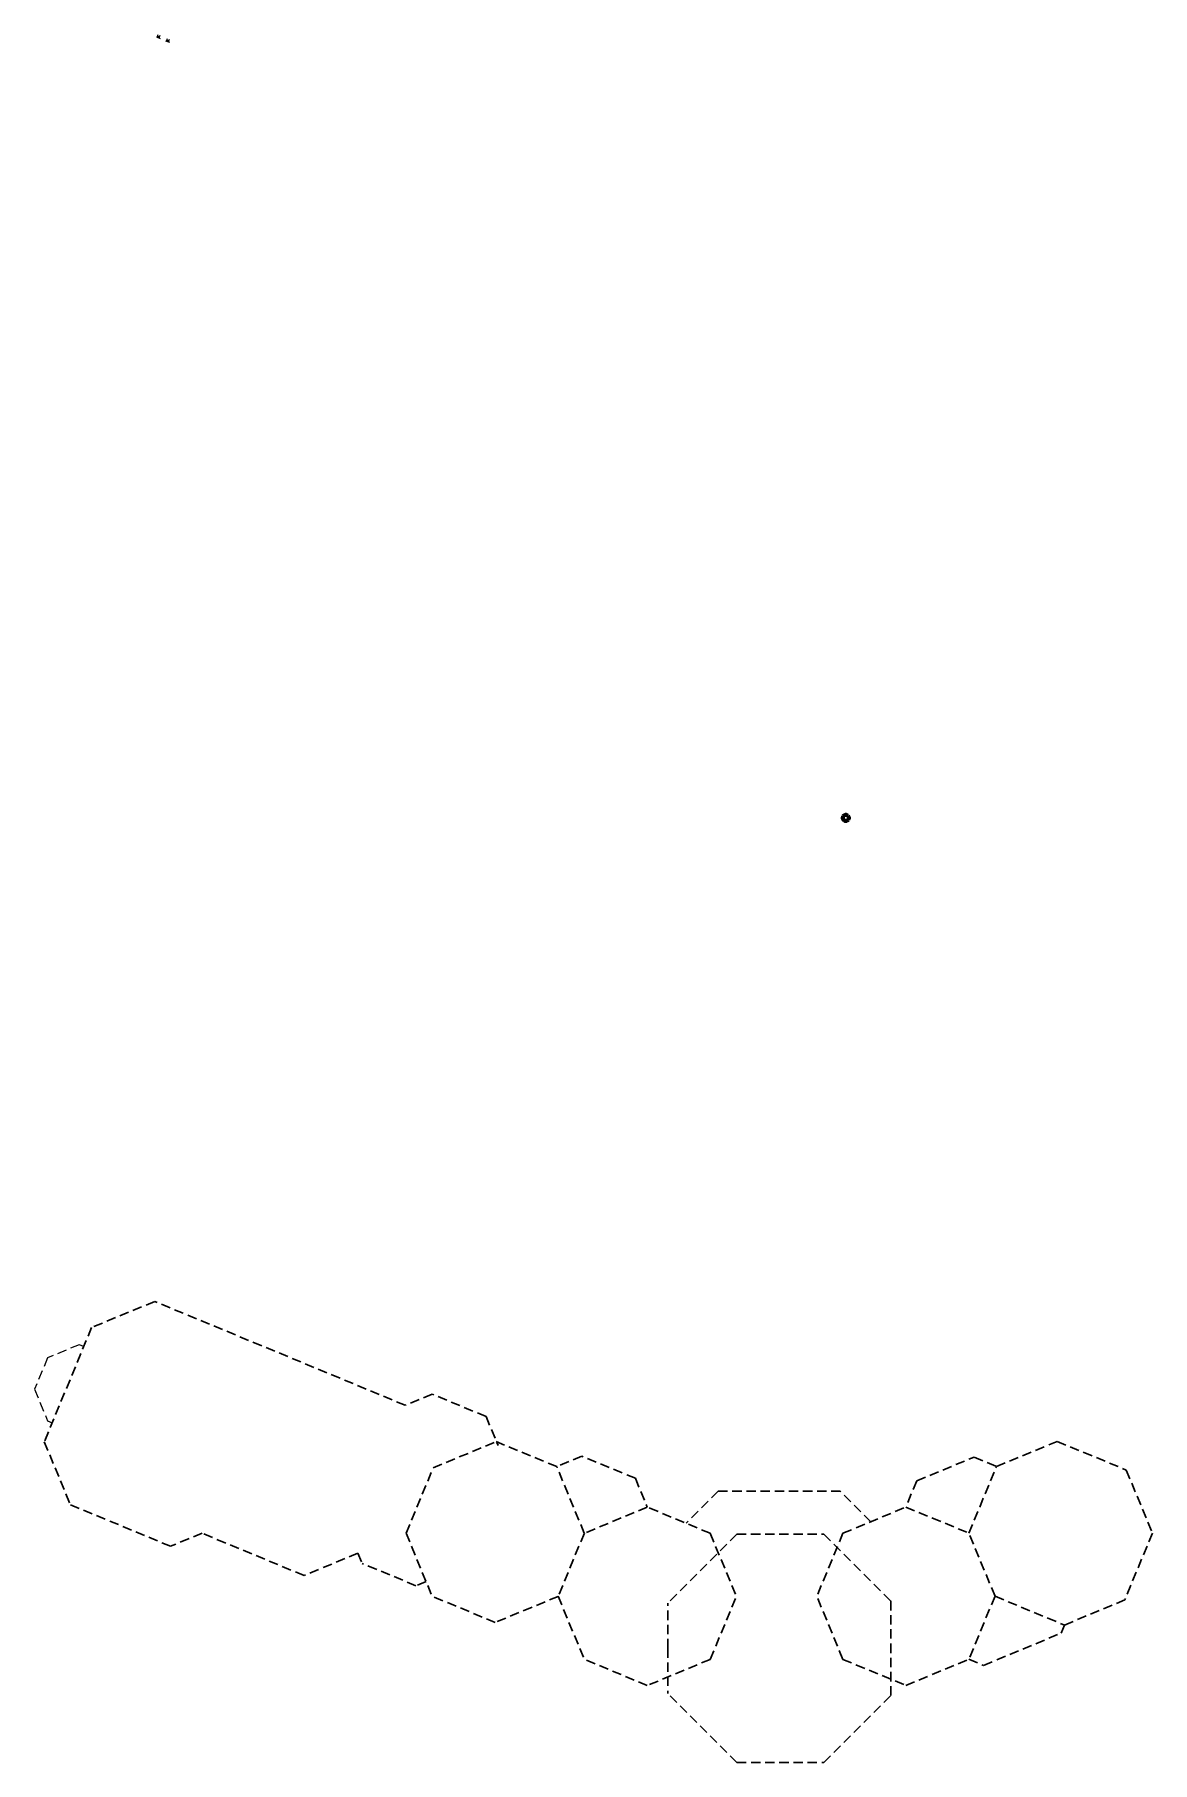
# Model space of a CAD drawing. Header units: inches. Extents: x 2775 to 17527, y 515 to 14737.
# Drawn here: x 15303 to 17527, y 3430 to 6868 of the extents above; entities that cross this region are included whole.
import ezdxf

# ---------------------------------------------------------------- set-up
doc = ezdxf.new("R2010")
doc.units = ezdxf.units.IN
doc.header["$LTSCALE"] = 0.5
doc.header["$MEASUREMENT"] = 0
doc.linetypes.add('CENTER', pattern=[2, 1.25, -0.25, 0.25, -0.25])
doc.linetypes.add('HIDDEN', pattern=[0.375, 0.25, -0.125])
for name, color, linetype, lineweight in [('FOOTING', 7, 'HIDDEN', 20), ('LAYOUT', 6, 'CENTER', 25), ('ROOFLINE', 6, 'HIDDEN', 30)]:
    doc.layers.add(name, color=color, linetype=linetype, lineweight=lineweight)

msp = doc.modelspace()

# ---------------------------------------------------------------- linework, layer by layer
at = {"layer": 'FOOTING', "ltscale": 75}
for p, q in [((15545.0524, 6863.3699), (15552.4733, 6860.3193)), ((15546.9416, 6862.5537), (15548.8503, 6867.9498)), ((15548.8271, 6861.8868), (15550.0689, 6865.3974)), ((15550.7126, 6861.2198), (15552.6213, 6866.6159)), ((15563.5722, 6855.7569), (15570.9497, 6852.7241)), ((15565.3691, 6854.9227), (15567.2778, 6860.3188)), ((15567.2546, 6854.2558), (15568.4964, 6857.7664)), ((15569.1401, 6853.5888), (15571.0488, 6858.9849))]:
    msp.add_line(p, q, dxfattribs=at)
at = {"layer": 'LAYOUT', "color": 6, "lineweight": 106, "ltscale": 150}
msp.add_circle((16916.8074, 5309.1447), 6.0001, dxfattribs=at)
at = {"layer": 'ROOFLINE', "ltscale": 150}
for p, q in [((15541.8378, 4346.9644), (15416.3776, 4295.0331)), ((16040.4222, 4140.3012), (15541.8378, 4346.9644)), ((15416.3776, 4295.0331), (15322.1716, 4067.7567)), ((16094.0344, 4162.4928), (16040.4222, 4140.3012)), ((16201.0528, 4118.1337), (16094.0344, 4162.4928)), ((16201.0528, 4118.1337), (16225.0657, 4060.1211)), ((15322.1716, 4067.7567), (15374.0767, 3942.3599)), ((16095.9169, 4015.9382), (16221.3196, 4067.9634)), ((16341.6556, 4018.1969), (16221.3196, 4067.9634)), ((17216.5514, 4018.3074), (17337.3845, 4068.3151)), ((17337.3845, 4068.3151), (17474.8825, 4011.4766)), ((16391.932, 4039.0077), (16341.6556, 4018.1969)), ((16498.1923, 3994.9628), (16391.932, 4039.0077)), ((17057.8685, 3989.8628), (17172.0285, 4037.245)), ((17172.0285, 4037.245), (17217.1955, 4018.5739)), ((16042.0121, 3885.5958), (16095.9169, 4015.9382)), ((16396.5699, 3885.8301), (16341.6556, 4018.1969)), ((16498.1923, 3994.9628), (16521.909, 3937.666)), ((17057.8685, 3989.8628), (17036.3183, 3937.7309)), ((17161.6705, 3885.9267), (17216.5514, 4018.3074)), ((17474.8825, 4011.4766), (17526.9275, 3886.0821)), ((16662.8129, 3969.2364), (16599.1365, 3905.4978)), ((16662.8129, 3969.2364), (16905.4552, 3969.355)), ((16966.3175, 3908.5522), (16905.4552, 3969.355)), ((15573.4686, 3859.712), (15374.0767, 3942.3599)), ((16521.909, 3937.666), (16396.6246, 3885.8074)), ((16647.0481, 3885.5408), (16521.909, 3937.666)), ((16911.1923, 3885.5741), (17036.3183, 3937.7309)), ((17036.3183, 3937.7309), (17161.6158, 3885.904)), ((15636.0203, 3885.7444), (15573.4686, 3859.712)), ((15838.9494, 3801.6303), (15636.0203, 3885.7444)), ((16041.9816, 3885.6695), (16093.9064, 3760.2252)), ((16396.6246, 3885.8074), (16344.4978, 3760.0514)), ((16647.0821, 3885.5748), (16699.1223, 3760.1921)), ((16911.1583, 3885.6082), (16859.1498, 3760.2123)), ((17213.7743, 3760.1611), (17161.6158, 3885.904)), ((17526.9275, 3886.0821), (17471.8591, 3752.8661)), ((16700.0056, 3883.9085), (16562.5078, 3746.435)), ((16700.0056, 3883.9085), (16873.2627, 3883.8931)), ((16873.2627, 3883.8931), (17006.2261, 3750.9061)), ((15945.9769, 3845.9319), (15838.9494, 3801.6303)), ((15945.9769, 3845.9319), (15954.3342, 3825.7332)), ((16061.3798, 3781.3448), (15954.3342, 3825.7332)), ((16081.6866, 3789.7469), (16061.3798, 3781.3448)), ((16219.3253, 3708.2391), (16093.9064, 3760.2252)), ((16344.4978, 3760.0514), (16219.3253, 3708.2391)), ((16344.5781, 3760.2451), (16396.5039, 3634.7986)), ((16647.2405, 3634.6848), (16699.1223, 3760.1921)), ((16911.0633, 3634.7181), (16859.1498, 3760.2123)), ((17006.2261, 3750.9061), (17006.2177, 3656.8163)), ((17213.694, 3760.3548), (17161.7999, 3634.8951)), ((17213.7743, 3760.1611), (17351.8424, 3703.0518)), ((17351.8407, 3703.0525), (17471.8591, 3752.8661)), ((16562.4998, 3656.6843), (16562.5078, 3746.435)), ((17191.0394, 3622.7941), (17345.0979, 3686.7362)), ((17351.8431, 3703.0535), (17345.0979, 3686.7362)), ((16562.4998, 3656.7709), (16562.5436, 3567.0201)), ((17006.2637, 3562.7264), (17006.2177, 3656.8163)), ((16521.9228, 3582.8124), (16396.5039, 3634.7986)), ((16647.2405, 3634.6848), (16521.9228, 3582.8124)), ((16911.0633, 3634.7181), (17036.3941, 3582.8774)), ((17036.3941, 3582.8774), (17161.7999, 3634.8951)), ((17161.7829, 3634.8881), (17191.0394, 3622.7941)), ((16700.0965, 3429.6016), (16562.5436, 3567.0201)), ((16873.3535, 3429.6863), (17006.2637, 3562.7264)), ((16700.0965, 3429.6016), (16873.3535, 3429.6863))]:
    msp.add_line(p, q, dxfattribs=at)
at = {"layer": 'ROOFLINE', "lineweight": 20, "ltscale": 150}
for p, q in [((15328.7393, 4234.905), (15302.7619, 4172.19)), ((15391.4544, 4260.8824), (15328.7393, 4234.905)), ((15400.6444, 4257.0758), (15391.4544, 4260.8824)), ((15302.7619, 4172.19), (15328.7393, 4109.475)), ((15328.7393, 4109.475), (15337.8923, 4105.6837))]:
    msp.add_line(p, q, dxfattribs=at)

doc.saveas('drawing.dxf')
